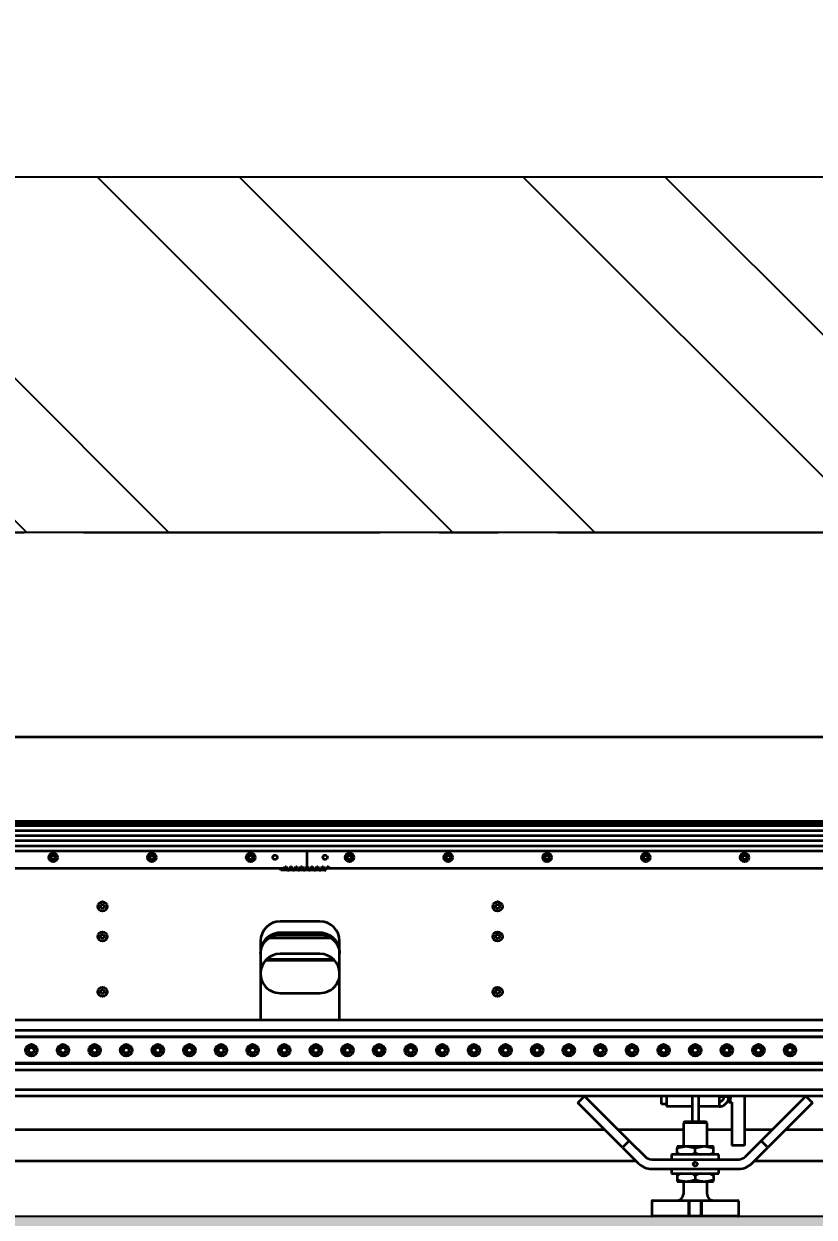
# Model space of a CAD drawing. Header units: inches. Extents: x 16559 to 58559, y 6500 to 36200.
# Drawn here: x 27495 to 28495, y 29473 to 30983 of the extents above; entities that cross this region are included whole.
import ezdxf

# ---------------------------------------------------------------- set-up
doc = ezdxf.new("R2010")
doc.units = ezdxf.units.IN
doc.header["$LTSCALE"] = 300
doc.linetypes.add('CENTRO', pattern=[2, 1.25, -0.25, 0.25, -0.25])
for name, color, linetype in [('ASSI', 254, 'CENTRO'), ('CAPANNONE', 4, 'Continuous'), ('CONTORNO', 3, 'Continuous'), ('QUOTE', 7, 'Continuous')]:
    doc.layers.add(name, color=color, linetype=linetype)
doc.layers.add('GUIDE', color=4, linetype='Continuous', lineweight=35)
doc.styles.get("Standard").update_dxf_attribs({"font": 'romans.shx'})
doc.dimstyles.new('sc1a100', dxfattribs={"dimscale": 100, "dimtxt": 3, "dimasz": 3, "dimexe": 0, "dimexo": 0, "dimgap": 1, "dimtad": 1, "dimzin": 12, "dimdsep": 46, "dimtxsty": 'Standard', "dimblk": 'CLOSEDBLANK', "dimcen": 1, "dimclrd": 253, "dimclre": 253, "dimclrt": 2, "dimadec": 0, "dimazin": 3, "dimtfac": 1, "dimtmove": 0, "dimatfit": 1, "dimldrblk": 'CLOSEDBLANK', "dimfxl": 1, "dimtolj": 1, "dimtzin": 0, "dimarcsym": 0})
doc.dimstyles.new('sc1a100_pollici', dxfattribs={"dimscale": 100, "dimtxt": 3, "dimasz": 3, "dimexe": 0, "dimexo": 0, "dimgap": 1, "dimtad": 1, "dimzin": 12, "dimdsep": 46, "dimtxsty": 'Standard', "dimblk": 'CLOSEDBLANK', "dimcen": 1, "dimclrd": 253, "dimclre": 253, "dimclrt": 2, "dimadec": 0, "dimazin": 3, "dimtfac": 1, "dimtmove": 0, "dimatfit": 1, "dimldrblk": 'CLOSEDBLANK', "dimfxl": 1, "dimtolj": 1, "dimtzin": 0, "dimarcsym": 0})

# ---------------------------------------------------------------- blocks, each defined once
blk = doc.blocks.new('A$C17fb79fa')
at = {"layer": 'GUIDE'}
for p, q in [((4000, 413.3), (2000, 413.3)), ((4000, 304), (0, 304)), ((4000, 303.5), (0, 303.5)), ((2002, 307), (3998, 307)), ((4000, 301.1), (0, 301.1)), ((4000, 294.6), (0, 294.6)), ((4000, 288.4), (0, 288.4)), ((4000, 281.9), (0, 281.9)), ((4000, 275), (0, 275)), ((3008.5, 269), (2008.5, 269)), ((4008.5, 269), (3008.5, 269)), ((3008.5, 269), (3008.5, 249.5)), ((2980.2, 247), (2036.8, 247)), ((2975.8, 245), (2975, 247)), ((2984.3, 245), (2975.8, 245)), ((2980.2, 247), (2981.1, 249.5)), ((2981.1, 249.5), (2982.5, 249.5)), ((2982.5, 249.5), (2984.3, 245)), ((2984.3, 245), (2986.1, 245)), ((2986.1, 245), (2987.8, 249.5)), ((2991, 245), (2986.1, 245)), ((2987.8, 249.5), (2989.2, 249.5)), ((2989.2, 249.5), (2991, 245)), ((2991, 245), (2992.7, 245)), ((2992.7, 245), (2994.5, 249.5)), ((2997.6, 245), (2992.7, 245)), ((2994.5, 249.5), (2995.9, 249.5)), ((2995.9, 249.5), (2997.6, 245)), ((2997.6, 245), (2999.4, 245)), ((2999.4, 245), (3001.1, 249.5)), ((3004.3, 245), (2999.4, 245)), ((3001.1, 249.5), (3002.5, 249.5)), ((3002.5, 249.5), (3004.3, 245)), ((3004.3, 245), (3006.1, 245)), ((3006.1, 245), (3007.8, 249.5)), ((3010.9, 245), (3006.1, 245)), ((3007.8, 249.5), (3008.5, 249.5)), ((3008.5, 249.5), (3009.2, 249.5)), ((3009.2, 249.5), (3010.9, 245)), ((3010.9, 245), (3012.7, 245)), ((3012.7, 245), (3014.5, 249.5)), ((3017.6, 245), (3012.7, 245)), ((3014.5, 249.5), (3015.9, 249.5)), ((3015.9, 249.5), (3017.6, 245)), ((3017.6, 245), (3019.4, 245)), ((3019.4, 245), (3021.1, 249.5)), ((3024.3, 245), (3019.4, 245)), ((3021.1, 249.5), (3022.5, 249.5)), ((3022.5, 249.5), (3024.3, 245)), ((3024.3, 245), (3026.1, 245)), ((3026.1, 245), (3027.8, 249.5)), ((3030.9, 245), (3026.1, 245)), ((3027.8, 249.5), (3029.2, 249.5)), ((3029.2, 249.5), (3030.9, 245)), ((3030.9, 245), (3032.7, 245)), ((3032.7, 245), (3034.5, 249.5)), ((3036.8, 247), (3033.5, 247)), ((3034.5, 249.5), (3035.9, 249.5)), ((3035.9, 249.5), (3036.8, 247)), ((3980.2, 247), (3036.8, 247)), ((3025, 180), (2975, 180)), ((2950, 155), (2950, 55)), ((3039.1, 159), (2960.9, 159)), ((3025, 165.6), (2975, 165.6)), ((2975, 163.2), (3025, 163.2)), ((3050, 55), (3050, 155)), ((3025, 139), (2975, 139)), ((3043.6, 130.7), (2956.4, 130.7)), ((3042.7, 131.7), (2957.3, 131.7)), ((2975, 89.3), (3025, 89.3)), ((3990, 55), (10, 55)), ((4000, 42), (0, 42)), ((4000, 34), (0, 34)), ((4000, 33.5), (0, 33.5)), ((4000, 0.5), (0, 0.5)), ((4000, 0), (0, 0)), ((4000, -8), (0, -8)), ((3990, -33), (10, -33)), ((3990, -41), (10, -41)), ((3351.5, -49.5), (3360, -41)), ((3360, -41), (3416.6, -97.6)), ((3457.5, -51), (3457.5, -41)), ((3463.5, -41), (3463.5, -42)), ((3463.5, -42), (3463.5, -54)), ((3496, -41), (3496, -73)), ((3504, -41), (3504, -73)), ((3530.5, -42), (3530.5, -54)), ((3542.5, -42), (3536.5, -42)), ((3542.5, -41), (3542.5, -41.9)), ((3542.5, -42), (3542.5, -41.9)), ((3542.5, -42), (3542.5, -43.5)), ((3542.5, -43.5), (3542.5, -48.5)), ((3544.5, -41), (3544.5, -43.5)), ((3544.5, -48.5), (3544.5, -43.5)), ((3562.5, -41), (3562.5, -103.5)), ((3583.4, -97.6), (3640, -41)), ((3640, -41), (3648.5, -49.5)), ((3408.1, -106.1), (3351.5, -49.5)), ((3463.5, -51), (3457.5, -51)), ((3496, -54), (3463.5, -54)), ((3530.5, -54), (3504, -54)), ((3542.5, -48.5), (3544.5, -48.5)), ((3544.5, -48.5), (3546.5, -48.5)), ((3546.5, -48.5), (3546.5, -103.5)), ((3648.5, -49.5), (3591.9, -106.1)), ((3487, -73), (3485, -75)), ((3485, -75), (3485, -104.8)), ((3515, -75), (3485, -75)), ((3487, -73), (3513, -73)), ((3515, -75), (3513, -73)), ((3515, -104.8), (3515, -75)), ((3385.5, -83.5), (2614.5, -83.5)), ((3485, -83.5), (3402.5, -83.5)), ((3546.5, -83.5), (3515, -83.5)), ((3597.5, -83.5), (3562.5, -83.5)), ((4016, -83.5), (3614.5, -83.5)), ((3416.6, -97.6), (3408.1, -106.1)), ((3416.6, -97.6), (3436.5, -117.5)), ((3486.7, -104.8), (3477, -104.8)), ((3490.3, -104.8), (3486.7, -104.8)), ((3509.7, -104.8), (3490.3, -104.8)), ((3513.3, -104.8), (3509.7, -104.8)), ((3523, -104.8), (3513.3, -104.8)), ((3562.5, -103.5), (3546.5, -103.5)), ((3563.5, -117.5), (3583.4, -97.6)), ((3591.9, -106.1), (3583.4, -97.6)), ((3408.1, -106.1), (3428, -126)), ((3470, -115), (3470, -121)), ((3470.2, -115), (3470, -115)), ((3530, -115), (3470.2, -115)), ((3477, -112.7), (3477, -106.8)), ((3477, -112.7), (3477, -115)), ((3500, -112.7), (3500, -106.8)), ((3523, -112.7), (3523, -106.8)), ((3523, -115), (3523, -112.7)), ((3530, -121), (3530, -115)), ((3572, -126), (3591.9, -106.1)), ((3425.5, -123.5), (2574.5, -123.5)), ((3445, -121), (3555, -121)), ((3445, -133), (3555, -133)), ((3470, -133), (3470, -139)), ((3530, -139), (3530, -133)), ((4021, -123.5), (3574.5, -123.5)), ((3470, -139), (3523, -139)), ((3477, -139), (3477, -141.3)), ((3477, -141.3), (3477, -147.2)), ((3477, -149.2), (3486.7, -149.2)), ((3485, -149.2), (3485, -165)), ((3486.7, -149.2), (3490.3, -149.2)), ((3490.3, -149.2), (3509.7, -149.2)), ((3500, -141.3), (3500, -147.2)), ((3509.7, -149.2), (3513.3, -149.2)), ((3513.3, -149.2), (3523, -149.2)), ((3515, -165), (3515, -149.2)), ((3523, -139), (3530, -139)), ((3523, -141.3), (3523, -139)), ((3523, -141.3), (3523, -147.2)), ((3445, -174), (3445, -192)), ((3446, -173), (3492, -173)), ((3491.9, -192), (3491.9, -174)), ((3492.5, -173.5), (3492, -173)), ((3492, -173), (3508, -173)), ((3507.5, -173.5), (3492.5, -173.5)), ((3492.5, -174), (3492.5, -192)), ((3508, -173), (3507.5, -173.5)), ((3507.5, -192), (3507.5, -174)), ((3508, -173), (3554, -173)), ((3508.1, -174), (3508.1, -192)), ((3555, -192), (3555, -174)), ((3492, -193), (3446, -193)), ((3492.5, -192.5), (3492, -193)), ((3508, -193), (3492, -193)), ((3492.5, -192.5), (3507.5, -192.5)), ((3508, -193), (3507.5, -192.5)), ((3554, -193), (3508, -193))]:
    blk.add_line(p, q, dxfattribs=at)
at = {"layer": 'GUIDE', "flags": 128}
for points in [[(2975, 165.6), (2972, 165.4), (2969, 164.9), (2966.1, 164), (2963.4, 162.8), (2960.8, 161.3), (2958.4, 159.6), (2956.3, 157.5), (2954.4, 155.3), (2952.9, 152.8), (2951.6, 150.2), (2950.7, 147.4), (2950.2, 144.6), (2950, 141.7)], [(2950, 139.3), (2950.2, 142.2), (2950.7, 145), (2951.6, 147.8), (2952.9, 150.4), (2954.4, 152.9), (2956.3, 155.1), (2958.4, 157.2), (2960.8, 158.9), (2963.4, 160.4), (2966.1, 161.6), (2969, 162.5), (2972, 163), (2975, 163.2)], [(3050, 141.7), (3049.8, 144.6), (3049.3, 147.4), (3048.4, 150.2), (3047.1, 152.8), (3045.6, 155.3), (3043.7, 157.5), (3041.6, 159.6), (3039.2, 161.3), (3036.6, 162.8), (3033.9, 164), (3031, 164.9), (3028, 165.4), (3025, 165.6)], [(3025, 163.2), (3028, 163), (3031, 162.5), (3033.9, 161.6), (3036.6, 160.4), (3039.2, 158.9), (3041.6, 157.2), (3043.7, 155.1), (3045.6, 152.9), (3047.1, 150.4), (3048.4, 147.8), (3049.3, 145), (3049.8, 142.2), (3050, 139.3)], [(2950, 113.1), (2950.2, 110.2), (2950.7, 107.4), (2951.6, 104.7), (2952.9, 102), (2954.4, 99.6), (2956.3, 97.3), (2958.4, 95.3), (2960.8, 93.5), (2963.4, 92), (2966.1, 90.8), (2969, 90), (2972, 89.5), (2975, 89.3)], [(3025, 89.3), (3028, 89.5), (3031, 90), (3033.9, 90.8), (3036.6, 92), (3039.2, 93.5), (3041.6, 95.3), (3043.7, 97.3), (3045.6, 99.6), (3047.1, 102), (3048.4, 104.7), (3049.3, 107.4), (3049.8, 110.2), (3050, 113.1)]]:
    blk.add_lwpolyline(points, dxfattribs=at)
at = {"layer": 'GUIDE'}
for centre, radius in [((2687.5, 261), 5.5), ((2687.5, 261), 3.5), ((2687.5, 261), 2.5), ((2812.5, 261), 5.5), ((2812.5, 261), 3.5), ((2812.5, 261), 2.5), ((2937.5, 261), 5.5), ((2937.5, 261), 3.5), ((2937.5, 261), 2.5), ((2968.3, 261), 2.85), ((3031.7, 261), 2.85), ((3062.5, 261), 5.5), ((3062.5, 261), 3.5), ((3062.5, 261), 2.5), ((3187.5, 261), 5.5), ((3187.5, 261), 3.5), ((3187.5, 261), 2.5), ((3312.5, 261), 5.5), ((3312.5, 261), 3.5), ((3312.5, 261), 2.5), ((3437.5, 261), 5.5), ((3437.5, 261), 3.5), ((3437.5, 261), 2.5), ((3562.5, 261), 5.5), ((3562.5, 261), 3.5), ((3562.5, 261), 2.5), ((2750, 199), 6), ((2750, 199), 2.5), ((3250, 199), 6), ((3250, 199), 2.5), ((2750, 161), 6), ((3250, 161), 6), ((2750, 161), 2.5), ((3250, 161), 2.5), ((2750, 91), 6), ((2750, 91), 2.5), ((3250, 91), 6), ((3250, 91), 2.5), ((2660, 17), 7.5), ((2660, 17), 4.5), ((2660, 17), 3.4), ((2700, 17), 7.5), ((2700, 17), 4.5), ((2700, 17), 3.4), ((2740, 17), 7.5), ((2740, 17), 4.5), ((2740, 17), 3.4), ((2780, 17), 7.5), ((2780, 17), 4.5), ((2780, 17), 3.4), ((2820, 17), 7.5), ((2820, 17), 4.5), ((2820, 17), 3.4), ((2860, 17), 7.5), ((2860, 17), 4.5), ((2860, 17), 3.4), ((2900, 17), 7.5), ((2900, 17), 4.5), ((2900, 17), 3.4), ((2940, 17), 7.5), ((2940, 17), 4.5), ((2940, 17), 3.4), ((2980, 17), 7.5), ((2980, 17), 4.5), ((2980, 17), 3.4), ((3020, 17), 7.5), ((3020, 17), 4.5), ((3020, 17), 3.4), ((3060, 17), 7.5), ((3060, 17), 4.5), ((3060, 17), 3.4), ((3100, 17), 7.5), ((3100, 17), 4.5), ((3100, 17), 3.4), ((3140, 17), 7.5), ((3140, 17), 4.5), ((3140, 17), 3.4), ((3180, 17), 7.5), ((3180, 17), 4.5), ((3180, 17), 3.4), ((3220, 17), 7.5), ((3220, 17), 4.5), ((3220, 17), 3.4), ((3260, 17), 7.5), ((3260, 17), 4.5), ((3260, 17), 3.4), ((3300, 17), 7.5), ((3300, 17), 4.5), ((3300, 17), 3.4), ((3340, 17), 7.5), ((3340, 17), 4.5), ((3340, 17), 3.4), ((3380, 17), 7.5), ((3380, 17), 4.5), ((3380, 17), 3.4), ((3420, 17), 7.5), ((3420, 17), 4.5), ((3420, 17), 3.4), ((3460, 17), 7.5), ((3460, 17), 4.5), ((3460, 17), 3.4), ((3500, 17), 7.5), ((3500, 17), 4.5), ((3500, 17), 3.4), ((3540, 17), 7.5), ((3540, 17), 4.5), ((3540, 17), 3.4), ((3580, 17), 7.5), ((3580, 17), 4.5), ((3580, 17), 3.4), ((3620, 17), 7.5), ((3620, 17), 4.5), ((3620, 17), 3.4), ((3500, -127), 2.5)]:
    blk.add_circle(centre, radius, dxfattribs=at)
for centre, radius, start, end in [((2975, 155), 25, 90, 180), ((3025, 155), 25, 0, 90), ((2975, 114), 25, 90, 180), ((3025, 114), 25, 0, 90), ((3445, -109), 12, 225, 270), ((3488.7, -90), 25.6, 242.7447, 258.3157), ((3488.3, -90), 25.6, 281.6843, 297.2553), ((3511.7, -90), 25.6, 242.7447, 258.3157), ((3511.3, -90), 25.6, 281.6843, 297.2553), ((3555, -109), 12, 270, 315), ((3445, -109), 24, 225, 270), ((3555, -109), 24, 270, 315), ((3488.7, -164), 25.6, 101.6843, 117.2553), ((3488.3, -164), 25.6, 62.7447, 78.3157), ((3511.7, -164), 25.6, 101.6843, 117.2553), ((3511.3, -164), 25.6, 62.7447, 78.3157), ((3477, -165), 8, 270, 0), ((3523, -165), 8, 180, 270), ((3446, -174), 1, 90, 180), ((3554, -174), 1, 0, 90), ((3446, -192), 1, 180, 270), ((3554, -192), 1, 270, 0)]:
    blk.add_arc(centre, radius, start, end, dxfattribs=at)
for points in [[(3542.5, -41.9), (3542.5, -41.9), (3542.4, -41.9), (3541.7, -41.9), (3540.5, -41.9), (3539, -41.9), (3537.2, -41.9), (3535.1, -42), (3532.9, -42), (3531.3, -42), (3530.5, -42)], [(3530.5, -48), (3531.3, -47.9), (3532.9, -47.7), (3534.8, -46.3), (3536.2, -44.4), (3536.4, -42.8), (3536.5, -42)], [(3530.5, -54), (3531.3, -54), (3532.9, -53.9), (3535.1, -53.2), (3537.2, -52), (3539, -50.5), (3540.5, -48.7), (3541.7, -46.6), (3542.4, -44.4), (3542.5, -42.8), (3542.5, -42)]]:
    blk.add_open_spline(points, degree=3, dxfattribs=at)
for points, knots in [([(3477, -106.8), (3478.6, -106.3), (3481.8, -105.3), (3485, -105), (3486.7, -104.8)], [0, 0, 0, 0, 0.496994, 1, 1, 1, 1]), ([(3477, -104.8), (3477, -105), (3477, -105.3), (3477, -106.3), (3477, -106.8)], [0, 0, 0, 0, 0.496394, 1, 1, 1, 1]), ([(3490.3, -104.8), (3491.9, -105), (3495.2, -105.3), (3498.4, -106.3), (3500, -106.8)], [0, 0, 0, 0, 0.496394, 1, 1, 1, 1]), ([(3500, -106.8), (3501.6, -106.3), (3504.8, -105.3), (3508, -105), (3509.7, -104.8)], [0, 0, 0, 0, 0.496994, 1, 1, 1, 1]), ([(3513.3, -104.8), (3514.9, -105), (3518.2, -105.3), (3521.4, -106.3), (3523, -106.8)], [0, 0, 0, 0, 0.496394, 1, 1, 1, 1]), ([(3523, -106.8), (3523, -106.3), (3523, -105.3), (3523, -105), (3523, -104.8)], [0, 0, 0, 0, 0.496994, 1, 1, 1, 1]), ([(3486.7, -149.2), (3485.1, -149), (3481.8, -148.7), (3478.6, -147.7), (3477, -147.2)], [0, 0, 0, 0, 0.496394, 1, 1, 1, 1]), ([(3477, -147.2), (3477, -147.7), (3477, -148.7), (3477, -149), (3477, -149.2)], [0, 0, 0, 0, 0.496994, 1, 1, 1, 1]), ([(3500, -147.2), (3498.4, -147.7), (3495.2, -148.7), (3492, -149), (3490.3, -149.2)], [0, 0, 0, 0, 0.4969936, 1, 1, 1, 1]), ([(3509.7, -149.2), (3508.1, -149), (3504.8, -148.7), (3501.6, -147.7), (3500, -147.2)], [0, 0, 0, 0, 0.496394, 1, 1, 1, 1]), ([(3523, -147.2), (3521.4, -147.7), (3518.2, -148.7), (3515, -149), (3513.3, -149.2)], [0, 0, 0, 0, 0.4969936, 1, 1, 1, 1]), ([(3523, -149.2), (3523, -149), (3523, -148.7), (3523, -147.7), (3523, -147.2)], [0, 0, 0, 0, 0.496394, 1, 1, 1, 1]), ([(3491.9, -174), (3491.9, -173.9), (3491.9, -173.6), (3491.9, -173.3), (3492, -173), (3492, -173), (3492, -173)], [0, 0, 0, 0, 0.25091, 0.501059, 0.750356, 1, 1, 1, 1]), ([(3492.5, -173.5), (3492.5, -173.5), (3492.5, -173.5), (3492.5, -173.6), (3492.5, -173.8), (3492.5, -173.9), (3492.5, -174), (3492.5, -174)], [0, 0, 0, 0, 0.250288, 0.499667, 0.749111, 0.874739, 1, 1, 1, 1]), ([(3507.5, -174), (3507.5, -173.9), (3507.5, -173.8), (3507.5, -173.6), (3507.5, -173.5), (3507.5, -173.5), (3507.5, -173.5)], [0, 0, 0, 0, 0.250508, 0.50016, 0.749963, 1, 1, 1, 1]), ([(3508, -173), (3508, -173), (3508, -173), (3508.1, -173.3), (3508.1, -173.6), (3508.1, -173.9), (3508.1, -174)], [0, 0, 0, 0, 0.249082, 0.498492, 0.748536, 1, 1, 1, 1]), ([(3492, -193), (3492, -193), (3492, -193), (3491.9, -192.7), (3491.9, -192.4), (3491.9, -192.1), (3491.9, -192)], [0, 0, 0, 0, 0.2490822, 0.498492, 0.748536, 1, 1, 1, 1]), ([(3492.5, -192), (3492.5, -192.1), (3492.5, -192.2), (3492.5, -192.4), (3492.5, -192.5), (3492.5, -192.5), (3492.5, -192.5)], [0, 0, 0, 0, 0.250508, 0.50016, 0.749963, 1, 1, 1, 1]), ([(3507.5, -192.5), (3507.5, -192.5), (3507.5, -192.5), (3507.5, -192.4), (3507.5, -192.2), (3507.5, -192.1), (3507.5, -192), (3507.5, -192)], [0, 0, 0, 0, 0.250288, 0.499667, 0.749111, 0.874739, 1, 1, 1, 1]), ([(3508.1, -192), (3508.1, -192.1), (3508.1, -192.4), (3508.1, -192.7), (3508, -193), (3508, -193), (3508, -193)], [0, 0, 0, 0, 0.25091, 0.501059, 0.750356, 1, 1, 1, 1])]:
    blk.add_open_spline(points, degree=3, knots=knots, dxfattribs=at)
blk = doc.blocks.new('_ClosedBlank')
at = {"color": 0, "linetype": 'ByBlock', "lineweight": -2}
for p, q in [((-1, 0.1667), (0, 0)), ((-1, 0.1667), (-1, -0.1667)), ((0, 0), (-1, -0.1667))]:
    blk.add_line(p, q, dxfattribs=at)
blk = doc.blocks.new('*D31')
at = {"layer": 'Defpoints', "color": 0, "transparency": 16777216}
for p in [(36844.6, 34804.4), (22644.6, 29942.3), (36844.6, 29942.3)]:
    blk.add_point(p, dxfattribs=at)
at = {"layer": 'QUOTE', "color": 253, "lineweight": -2, "transparency": 16777216}
for p, q in [((22644.6, 29942.3), (22644.6, 34804.4)), ((22944.6, 34804.4), (36544.6, 34804.4)), ((36844.6, 29942.3), (36844.6, 34804.4))]:
    blk.add_line(p, q, dxfattribs=at)
at = {"layer": 'QUOTE', "color": 253, "lineweight": -2, "transparency": 16777216, "xscale": 300, "yscale": 300, "zscale": 300, "rotation": 180}
blk.add_blockref('_ClosedBlank', (22644.6, 34804.4), dxfattribs=at)
at = {"layer": 'QUOTE', "color": 253, "lineweight": -2, "transparency": 16777216, "xscale": 300, "yscale": 300, "zscale": 300}
blk.add_blockref('_ClosedBlank', (36844.6, 34804.4), dxfattribs=at)
at = {"layer": 'QUOTE', "color": 2, "transparency": 16777216, "insert": (29744.6, 35054.4), "char_height": 300, "attachment_point": 5}
blk.add_mtext('\\A1;B', dxfattribs=at)
blk = doc.blocks.new('*D47')
at = {"layer": 'Defpoints', "color": 0, "transparency": 16777216}
for p in [(23744.6, 32776.4), (23744.6, 32674.3), (24444.6, 30789.3)]:
    blk.add_point(p, dxfattribs=at)
at = {"layer": 'QUOTE', "color": 253, "lineweight": -2, "transparency": 16777216}
for p, q in [((23444.6, 32776.4), (23144.6, 32776.4)), ((23744.6, 32674.3), (23744.6, 32776.4)), ((23744.6, 32776.4), (24444.6, 32776.4)), ((24444.6, 30789.3), (24444.6, 32776.4)), ((24744.6, 32776.4), (28273.1, 32776.4))]:
    blk.add_line(p, q, dxfattribs=at)
at = {"layer": 'QUOTE', "color": 253, "lineweight": -2, "transparency": 16777216, "xscale": 300, "yscale": 300, "zscale": 300}
blk.add_blockref('_ClosedBlank', (23744.6, 32776.4), dxfattribs=at)
at = {"layer": 'QUOTE', "color": 253, "lineweight": -2, "transparency": 16777216, "xscale": 300, "yscale": 300, "zscale": 300, "rotation": 180}
blk.add_blockref('_ClosedBlank', (24444.6, 32776.4), dxfattribs=at)
at = {"layer": 'QUOTE', "color": 2, "transparency": 16777216, "char_height": 300, "attachment_point": 5}
for s, insert in [('\\A1;700', (26658.8, 33026.4)), ('\\A1;[2\'-3 9/16"]', (26658.8, 32447.8))]:
    blk.add_mtext(s, dxfattribs=dict(at, insert=insert))

msp = doc.modelspace()

# ---------------------------------------------------------------- hatches: boundary and pattern name
at = {"layer": 'CAPANNONE'}
h = msp.add_hatch(dxfattribs=at)
h.set_pattern_fill('AR-CONC', color=8, scale=2.5)
h.set_pattern_definition([(50, (2000, 0), (455.4617, -39.8477), [47.625, -523.875]), (355, (2000, 0), (-88.1086, 477.642), [38.1, -419.1015]), (100.4514, (2037.96, -3.3), (367.353, 437.7944), [40.475, -445.2256]), (46.1842, (2000, 127), (677.6976, -105.106), [71.438, -785.812]), (96.6356, (2056.5, 118.24), (593.51, 618.565), [60.713, -667.839]), (351.1842, (2000, 127), (593.51, 618.565), [57.15, -628.649]), (21, (2063.5, 95.25), (379.036, -255.663), [47.625, -523.875]), (326, (2063.5, 95.25), (154.505, 460.47), [38.1, -419.1]), (71.4514, (2095.1, 73.94), (533.541, 204.807), [40.475, -445.225]), (37.5, (2000, 0), (7.7215, 211.3876), [0, -414.02, 0, -425.45, 0, -420.6875]), (7.5, (2000, 0), (167.0492, 250.4514), [0, -242.57, 0, -404.495, 0, -160.3375]), (327.5, (1858.4, 0), (338.9765, -14.32186), [0, -158.75, 0, -495.3, 0, -657.225]), (317.5, (1794.9, 0), (370.323, 63.5662), [0, -206.375, 0, -328.93, 0, -466.725])])
h.paths.add_polyline_path([(38376.963, 29474.28), (19620.351, 29474.28), (19620.351, 28974.28), (38376.963, 28974.28)])
at = {"layer": 'CONTORNO', "ltscale": 0.5}
h = msp.add_hatch(dxfattribs=at)
h.set_pattern_fill('ANSI32', color=254, scale=40, angle=90)
h.set_pattern_definition([(135, (16672.05, 5603.87), (-269.4077, -269.4077), []), (135, (16672.05, 5783.48), (-269.4077, -269.4077), [])])
h.paths.add_polyline_path([(35044.564, 30339.28), (35044.564, 30789.28), (24544.563, 30789.28), (24544.563, 30339.28)])

# ---------------------------------------------------------------- linework, layer by layer
at = {"layer": 'ASSI'}
msp.add_line((22170.437, 30339.28), (37280.802, 30339.28), dxfattribs=at)
at = {"layer": 'CAPANNONE'}
msp.add_line((19620.351, 29474.28), (38376.963, 29474.28), dxfattribs=at)
at = {"layer": 'CONTORNO', "color": 7}
msp.add_lwpolyline([(35044.564, 30789.28), (35044.564, 30339.28), (24444.563, 30339.28), (24444.563, 30789.28)], close=True, dxfattribs=at)

# ---------------------------------------------------------------- block references
at = {"layer": 'GUIDE'}
msp.add_blockref('A$C17fb79fa', (24844.563, 29667.28), dxfattribs=at)

# ---------------------------------------------------------------- dimensions: what is measured, and where the dimension line sits
at = {"layer": 'QUOTE'}
dim = msp.add_linear_dim(base=(36844.563, 34804.405), p1=(22644.563, 29942.28), p2=(36844.563, 29942.28), text='B', dimstyle='sc1a100', dxfattribs=at)
dim.commit()
dim.dimension.update_dxf_attribs({"geometry": '*D31', "text_midpoint": (29744.563, 35054.405)})
dim = msp.add_linear_dim(base=(23744.563, 32776.392), p1=(24444.563, 30789.28), p2=(23744.563, 32674.28), dimstyle='sc1a100_pollici', override={"dimpost": '\\X'}, dxfattribs=at)
dim.commit()
dim.dimension.update_dxf_attribs({"geometry": '*D47', "text_midpoint": (26658.849, 32776.392), "dimtype": 160})

doc.saveas('drawing.dxf')
